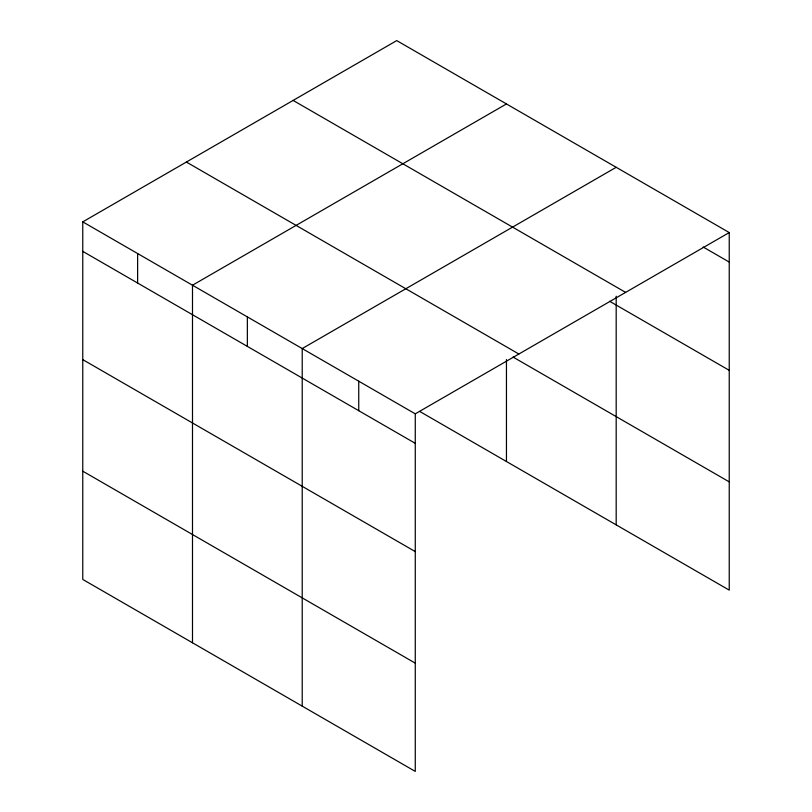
<?xml version="1.0" encoding="UTF-8"?>
<svg xmlns="http://www.w3.org/2000/svg" width="812" height="812" viewBox="0 0 812 812"><rect width="100%" height="100%" fill="white"/><g stroke="black" fill="none" stroke-linecap="round" stroke-linejoin="round"><path stroke-width="1.22" d="M82.763 221.869L415.267 413.836L415.267 771.4L82.763 579.433L82.763 221.869L396.733 40.6L729.237 232.567L729.237 590.131L419.774 411.471M506.455 103.946L192.495 285.215L192.495 642.779M616.186 167.302L302.216 348.561L302.216 706.135M415.267 413.836L729.237 232.567M703.141 247.01L729.237 262.063M293.122 100.414L625.626 292.391M609.599 301.262L729.237 370.333M186.374 162.045L518.878 354.022M513.042 357.057L729.237 481.871M82.763 251.365L415.267 443.332M82.763 359.625L415.267 551.592M82.763 471.173L415.267 663.14M616.186 296.248L616.186 524.867M506.455 359.543L506.455 461.51M358.742 381.204L358.742 410.699M247.355 316.893L247.355 346.389M137.624 253.537L137.624 283.043"/></g></svg>
